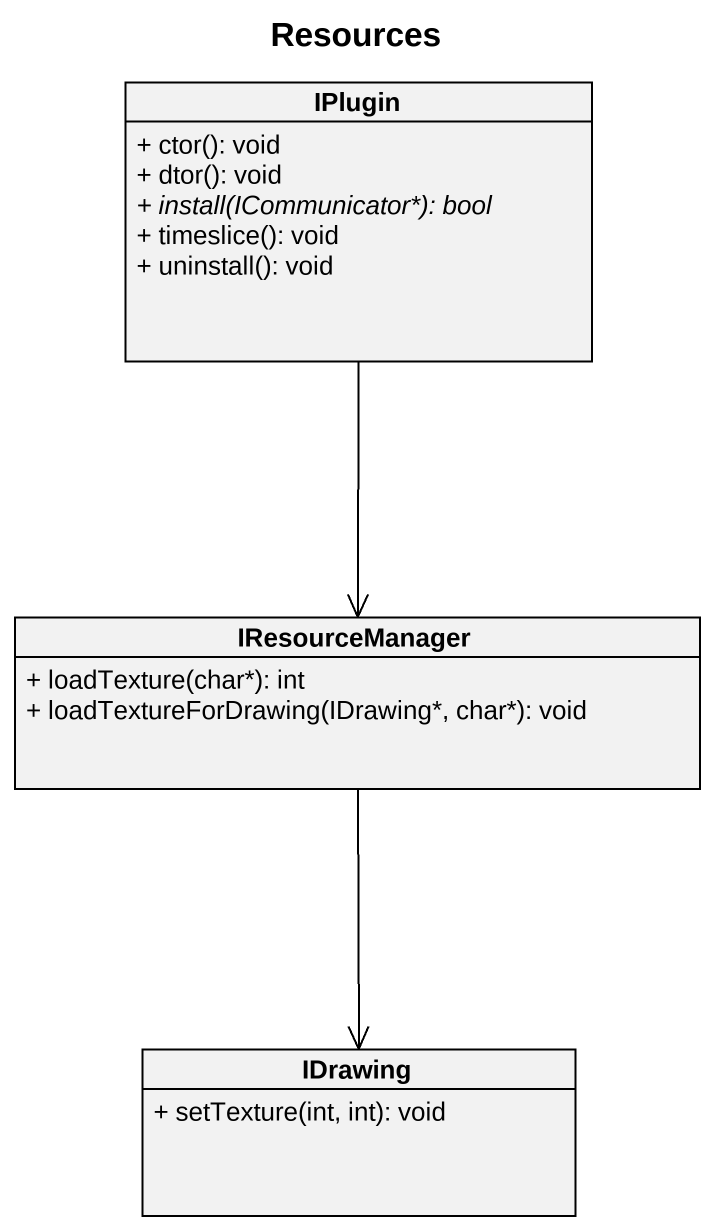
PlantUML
@startuml
title Resources
hide circle
hide empty members
skinparam classAttributeIconSize 0
class IPlugin {
  + ctor(): void
  + dtor(): void
  {abstract} + install(ICommunicator*): bool
  + timeslice(): void
  + uninstall(): void
}
class IResourceManager {
  + loadTexture(char*): int
  + loadTextureForDrawing(IDrawing*, char*): void
}
class IDrawing {
  + setTexture(int, int): void
}
IPlugin --> IResourceManager
IResourceManager --> IDrawing
@enduml
